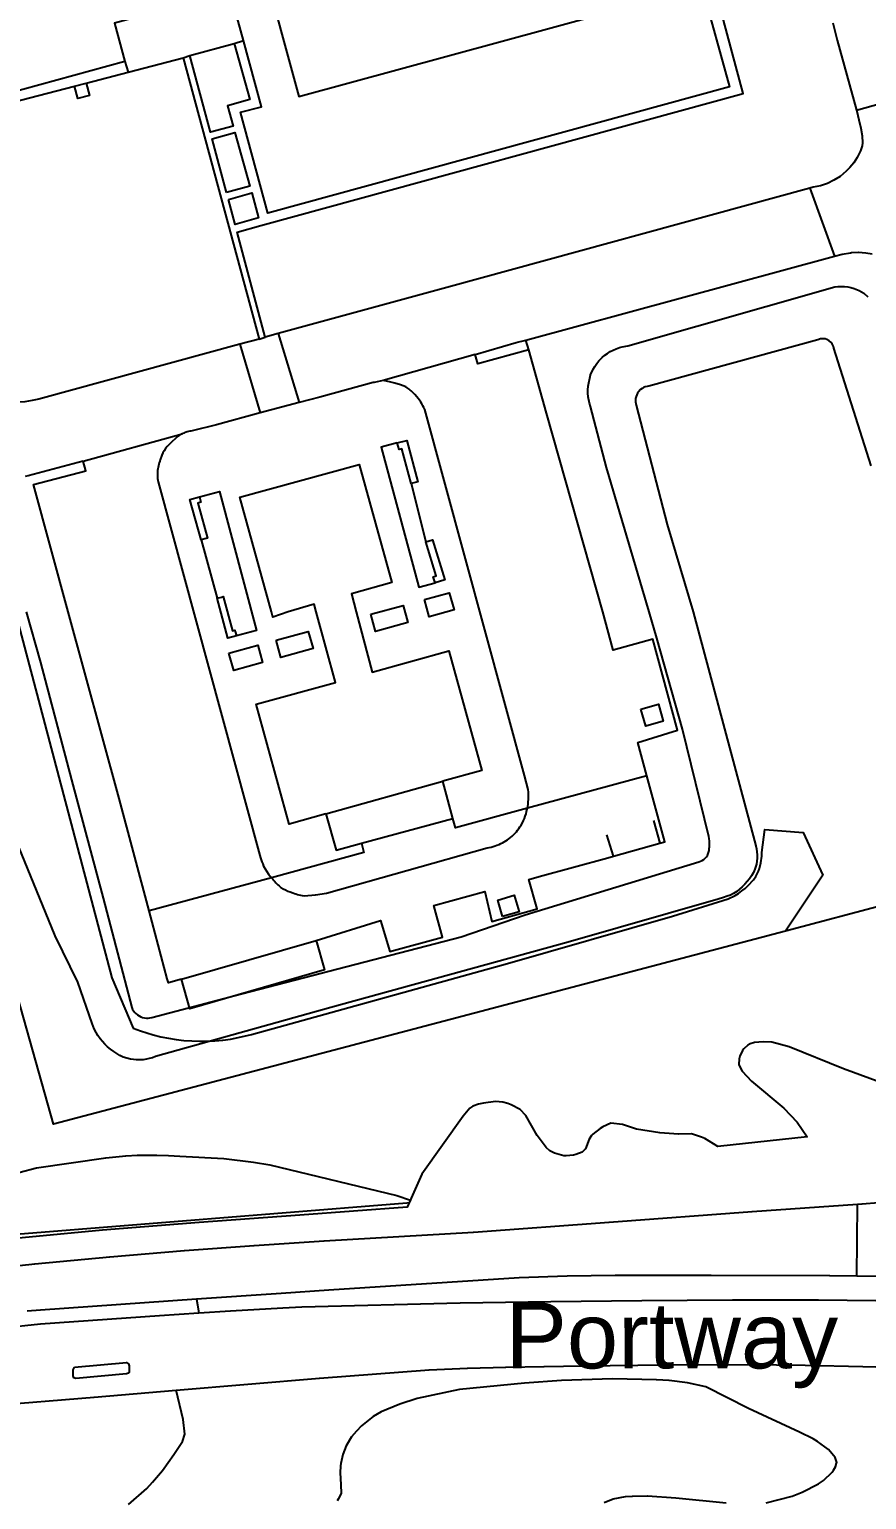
# Model space of a CAD drawing. Header units: millimetres. Extents: x 111502 to 977541, y 8702 to 1044108.
# Drawn here: x 488520.1 to 488647.1, y 240365.3 to 240588.4 of the extents above; entities that cross this region are included whole.
import ezdxf

# ---------------------------------------------------------------- set-up
doc = ezdxf.new("R2010")
doc.units = ezdxf.units.MM
doc.header["$LTSCALE"] = 0.25
doc.linetypes.add('DASHED2', pattern=[9.525, 6.35, -3.175])
doc.layers.add('E HVSS As Laid HV', color=10, linetype='Continuous')
doc.layers.add('X HVSS Site Background', color=8, linetype='Continuous')
doc.styles.add('Arial', font='arial.ttf')

# ---------------------------------------------------------------- blocks, each defined once
blk = doc.blocks.new('OS MAP 060722')
at = {"layer": 'X HVSS Site Background', "flags": 128}
for points in [[(-199.63, 1509.64), (-260.83, 1492.94), (-260.83, 1492.94), (-249.63, 1451.89), (-249.63, 1451.89), (-188.53, 1468.59)], [(-276.03, 1457.19), (-294.08, 1452.24), (-294.08, 1452.24), (-299.03, 1470.29), (-299.03, 1470.29), (-280.88, 1475.19)], [(-254.73, 1415.39), (-258.99, 1431.28), (-258.99, 1431.28), (-255.43, 1432.29), (-255.43, 1432.29), (-182.23, 1452.34), (-182.23, 1452.34), (-185.8, 1465.52), (-185.8, 1465.52), (-180.55, 1466.95), (-180.55, 1466.95), (-181.31, 1469.75), (-181.31, 1469.75), (-181.89, 1471.87)], [(-258.06, 1460.4), (-260.08, 1467.79), (-260.08, 1467.79), (-277.63, 1462.99), (-277.63, 1462.99), (-276.03, 1457.19)], [(-188.53, 1468.59), (-184.33, 1453.34), (-184.33, 1453.34), (-254.33, 1434.19), (-254.33, 1434.19), (-258.48, 1449.49), (-258.48, 1449.49), (-255.33, 1450.34), (-255.33, 1450.34), (-258.06, 1460.4)], [(-168.67, 1463.05), (-167.98, 1460.44), (-167.98, 1460.44), (-165.07, 1449.82)], [(-259.48, 1459.94), (-257.08, 1451.44), (-257.08, 1451.44), (-260.48, 1450.49), (-260.48, 1450.49), (-259.62, 1447.4), (-259.62, 1447.4), (-263.06, 1446.48), (-263.06, 1446.48), (-266.18, 1458.09)], [(-266.18, 1458.09), (-259.48, 1459.94)], [(-259.48, 1459.94), (-258.06, 1460.4)], [(-276.03, 1457.19), (-275.55, 1455.57)], [(-275.55, 1455.57), (-267.18, 1457.74)], [(-267.18, 1457.74), (-266.18, 1458.09)], [(-267.18, 1457.74), (-255.68, 1415.09)], [(-281.9, 1453.93), (-275.55, 1455.57)], [(-309.28, 1446.84), (-283.66, 1453.47)], [(-281.9, 1453.93), (-281.41, 1452.06), (-281.41, 1452.06), (-283.18, 1451.6), (-283.18, 1451.6), (-283.66, 1453.47)], [(-283.66, 1453.47), (-281.9, 1453.93)], [(-165.07, 1449.82), (-154.39, 1452.8)], [(-165.07, 1449.82), (-165.03, 1449.64), (-165.03, 1449.64), (-164.68, 1448.34), (-164.68, 1448.34), (-164.38, 1447.09), (-164.38, 1447.09), (-164.18, 1445.94), (-164.18, 1445.94), (-164.13, 1444.84), (-164.13, 1444.84), (-164.18, 1444.39), (-164.18, 1444.39), (-164.43, 1443.64), (-164.43, 1443.64), (-164.93, 1442.64), (-164.93, 1442.64), (-165.48, 1441.84), (-165.48, 1441.84), (-166.08, 1441.09), (-166.08, 1441.09), (-166.63, 1440.54), (-166.63, 1440.54), (-167.53, 1439.74), (-167.53, 1439.74), (-168.48, 1439.19), (-168.48, 1439.19), (-169.48, 1438.69), (-169.48, 1438.69), (-170.53, 1438.34), (-170.53, 1438.34), (-171.63, 1438.14), (-171.63, 1438.14), (-172.15, 1438)], [(-260.6, 1437.3), (-262.79, 1445.47), (-262.79, 1445.47), (-259.34, 1446.4), (-259.34, 1446.4), (-257.09, 1438.28), (-257.09, 1438.28), (-260.6, 1437.3)], [(-260.33, 1436.28), (-256.8, 1437.26), (-256.8, 1437.26), (-255.75, 1433.47), (-255.75, 1433.47), (-259.31, 1432.47), (-259.31, 1432.47), (-260.33, 1436.28)], [(-172.15, 1438), (-227.18, 1422.89), (-227.18, 1422.89), (-252.79, 1415.92)], [(-172.15, 1438), (-168.38, 1427.64)], [(-215.2, 1414.94), (-168.38, 1427.64)], [(-168.38, 1427.64), (-167.23, 1427.99), (-167.23, 1427.99), (-165.98, 1428.19), (-165.98, 1428.19), (-165.83, 1428.24), (-165.83, 1428.24), (-164.73, 1428.29), (-164.73, 1428.29), (-163.63, 1428.19), (-163.63, 1428.19), (-162.68, 1428.04)], [(-291.03, 1373.69), (-288.83, 1366.04), (-288.83, 1366.04), (-284.13, 1348.19), (-284.13, 1348.19), (-279.33, 1330.24), (-279.33, 1330.24), (-274.98, 1313.69), (-274.98, 1313.69), (-274.88, 1313.39), (-274.88, 1313.39), (-274.73, 1313.19), (-274.73, 1313.19), (-274.53, 1312.94), (-274.53, 1312.94), (-274.38, 1312.74), (-274.38, 1312.74), (-274.13, 1312.54), (-274.13, 1312.54), (-273.63, 1312.24), (-273.63, 1312.24), (-273.38, 1312.14), (-273.38, 1312.14), (-272.78, 1312.04), (-272.78, 1312.04), (-272.48, 1312.04), (-272.48, 1312.04), (-272.23, 1312.09), (-272.23, 1312.09), (-271.93, 1312.14), (-271.93, 1312.14), (-258.33, 1315.74), (-258.33, 1315.74), (-225.03, 1324.39), (-225.03, 1324.39), (-215.33, 1327.74), (-215.33, 1327.74), (-188.98, 1335.79), (-188.98, 1335.79), (-188.48, 1335.99), (-188.48, 1335.99), (-188.23, 1336.14), (-188.23, 1336.14), (-187.83, 1336.54), (-187.83, 1336.54), (-187.68, 1336.74), (-187.68, 1336.74), (-187.38, 1337.49), (-187.38, 1337.49), (-187.38, 1337.79), (-187.38, 1337.79), (-187.33, 1338.04), (-187.33, 1338.04), (-187.33, 1338.89), (-187.33, 1338.89), (-187.38, 1339.29), (-187.38, 1339.29), (-187.48, 1339.64), (-187.48, 1339.64), (-191.43, 1355.89), (-191.43, 1355.89), (-195.33, 1369.69), (-195.33, 1369.69), (-196.53, 1373.69), (-196.53, 1373.69), (-202.98, 1395.59), (-202.98, 1395.59), (-205.43, 1404.84), (-205.43, 1404.84), (-205.58, 1405.34), (-205.58, 1405.34), (-205.78, 1406.34), (-205.78, 1406.34), (-205.83, 1406.89), (-205.83, 1406.89), (-205.83, 1407.39), (-205.83, 1407.39), (-205.78, 1407.94), (-205.78, 1407.94), (-205.68, 1408.44), (-205.68, 1408.44), (-205.53, 1409.14), (-205.53, 1409.14), (-205.38, 1409.64), (-205.38, 1409.64), (-204.98, 1410.54), (-204.98, 1410.54), (-204.73, 1410.94), (-204.73, 1410.94), (-204.43, 1411.39), (-204.43, 1411.39), (-204.13, 1411.79), (-204.13, 1411.79), (-203.63, 1412.29), (-203.63, 1412.29), (-203.23, 1412.64), (-203.23, 1412.64), (-202.83, 1412.89), (-202.83, 1412.89), (-202.43, 1413.19), (-202.43, 1413.19), (-201.53, 1413.59), (-201.53, 1413.59), (-201.03, 1413.79), (-201.03, 1413.79), (-200.58, 1413.89), (-200.58, 1413.89), (-199.73, 1414.04), (-199.73, 1414.04), (-168.33, 1422.99), (-168.33, 1422.99), (-167.83, 1423.04), (-167.83, 1423.04), (-166.88, 1423.04), (-166.88, 1423.04), (-166.38, 1422.99), (-166.38, 1422.99), (-165.93, 1422.89), (-165.93, 1422.89), (-165.43, 1422.74), (-165.43, 1422.74), (-164.63, 1422.44), (-164.63, 1422.44), (-163.93, 1422.04), (-163.93, 1422.04), (-163.33, 1421.49)], [(-162.83, 1395.84), (-168.48, 1413.69), (-168.48, 1413.69), (-168.53, 1413.94), (-168.53, 1413.94), (-168.73, 1414.34), (-168.73, 1414.34), (-168.88, 1414.54), (-168.88, 1414.54), (-169.18, 1414.84), (-169.18, 1414.84), (-169.58, 1415.04), (-169.58, 1415.04), (-169.83, 1415.14), (-169.83, 1415.14), (-170.53, 1415.14), (-170.53, 1415.14), (-170.93, 1414.99), (-170.93, 1414.99), (-196.58, 1407.94), (-196.58, 1407.94), (-196.83, 1407.89), (-196.83, 1407.89), (-197.13, 1407.84), (-197.13, 1407.84), (-197.38, 1407.74), (-197.38, 1407.74), (-197.58, 1407.59), (-197.58, 1407.59), (-197.83, 1407.44), (-197.83, 1407.44), (-198.13, 1407.09), (-198.13, 1407.09), (-198.28, 1406.89), (-198.28, 1406.89), (-198.48, 1406.39), (-198.48, 1406.39), (-198.58, 1406.09), (-198.58, 1406.09), (-198.58, 1405.54), (-198.58, 1405.54), (-198.48, 1405.04), (-198.48, 1405.04), (-193.78, 1386.94), (-193.78, 1386.94), (-189.83, 1373.69), (-189.83, 1373.69), (-180.33, 1338.19), (-180.33, 1338.19), (-180.23, 1337.74), (-180.23, 1337.74), (-180.13, 1336.84), (-180.13, 1336.84), (-180.13, 1336.34), (-180.13, 1336.34), (-180.23, 1335.44), (-180.23, 1335.44), (-180.48, 1334.64), (-180.48, 1334.64), (-180.68, 1334.14), (-180.68, 1334.14), (-180.98, 1333.64), (-180.98, 1333.64), (-181.28, 1333.19), (-181.28, 1333.19), (-181.98, 1332.39), (-181.98, 1332.39), (-182.38, 1331.99), (-182.38, 1331.99), (-182.78, 1331.64), (-182.78, 1331.64), (-183.23, 1331.29), (-183.23, 1331.29), (-183.73, 1330.99), (-183.73, 1330.99), (-184.18, 1330.74), (-184.18, 1330.74), (-184.68, 1330.54), (-184.68, 1330.54), (-185.23, 1330.34), (-185.23, 1330.34), (-186.03, 1330.09), (-186.03, 1330.09), (-208.78, 1323.59), (-208.78, 1323.59), (-244.78, 1313.69), (-244.78, 1313.69), (-271.38, 1306.24), (-271.38, 1306.24), (-271.83, 1306.04), (-271.83, 1306.04), (-272.33, 1305.94), (-272.33, 1305.94), (-272.78, 1305.84), (-272.78, 1305.84), (-273.28, 1305.74), (-273.28, 1305.74), (-274.28, 1305.74), (-274.28, 1305.74), (-275.18, 1305.84), (-275.18, 1305.84), (-276.28, 1306.14), (-276.28, 1306.14), (-276.78, 1306.39), (-276.78, 1306.39), (-277.28, 1306.69), (-277.28, 1306.69), (-277.73, 1306.99), (-277.73, 1306.99), (-278.23, 1307.34), (-278.23, 1307.34), (-278.68, 1307.69), (-278.68, 1307.69), (-279.08, 1308.09), (-279.08, 1308.09), (-279.43, 1308.49), (-279.43, 1308.49), (-279.78, 1308.94), (-279.78, 1308.94), (-280.13, 1309.44), (-280.13, 1309.44), (-280.38, 1309.89), (-280.38, 1309.89), (-280.68, 1310.44), (-280.68, 1310.44), (-280.98, 1311.24), (-280.98, 1311.24), (-283.18, 1317.54), (-283.18, 1317.54), (-286.63, 1324.54), (-286.63, 1324.54), (-292.18, 1338.14)], [(-258.6, 1414.3), (-289.08, 1405.99), (-289.08, 1405.99), (-290.08, 1405.74), (-290.08, 1405.74), (-291.23, 1405.54), (-291.23, 1405.54), (-292.43, 1405.49), (-292.43, 1405.49), (-293.43, 1405.54), (-293.43, 1405.54), (-294.63, 1405.69), (-294.63, 1405.69), (-294.84, 1405.76)], [(-255.68, 1415.09), (-258.6, 1414.3)], [(-258.6, 1414.3), (-255.52, 1403.87)], [(-255.68, 1415.09), (-254.73, 1415.39)], [(-252.79, 1415.92), (-254.73, 1415.39)], [(-252.79, 1415.92), (-249.6, 1405.45)], [(-222.88, 1412.74), (-216.68, 1414.54), (-216.68, 1414.54), (-215.2, 1414.94)], [(-214.78, 1413.44), (-215.2, 1414.94)], [(-222.88, 1412.74), (-236.86, 1408.81)], [(-214.78, 1413.44), (-222.48, 1411.34), (-222.48, 1411.34), (-222.88, 1412.74)], [(-196.85, 1348.82), (-198.23, 1353.89), (-198.23, 1353.89), (-192.23, 1355.74), (-192.23, 1355.74), (-195.93, 1369.54), (-195.93, 1369.54), (-201.98, 1367.89), (-201.98, 1367.89), (-203.53, 1373.69), (-203.53, 1373.69), (-212.08, 1403.84), (-212.08, 1403.84), (-214.78, 1413.44)], [(-236.86, 1408.81), (-238.23, 1408.49), (-238.23, 1408.49), (-238.38, 1408.49), (-238.38, 1408.49), (-246.48, 1406.29), (-246.48, 1406.29), (-249.6, 1405.45)], [(-214.98, 1343.91), (-214.93, 1344.16), (-214.93, 1344.16), (-214.88, 1344.52), (-214.88, 1344.52), (-214.84, 1344.89), (-214.84, 1344.89), (-214.81, 1345.25), (-214.81, 1345.25), (-214.8, 1345.62), (-214.8, 1345.62), (-214.81, 1345.99), (-214.81, 1345.99), (-214.83, 1346.35), (-214.83, 1346.35), (-214.87, 1346.74), (-214.87, 1346.74), (-215.4, 1348.85), (-215.4, 1348.85), (-230.54, 1404.39), (-230.54, 1404.39), (-230.68, 1404.69), (-230.68, 1404.69), (-230.82, 1404.98), (-230.82, 1404.98), (-230.98, 1405.26), (-230.98, 1405.26), (-231.15, 1405.53), (-231.15, 1405.53), (-231.34, 1405.8), (-231.34, 1405.8), (-231.53, 1406.06), (-231.53, 1406.06), (-231.73, 1406.31), (-231.73, 1406.31), (-232.04, 1406.66), (-232.04, 1406.66), (-232.18, 1406.81), (-232.18, 1406.81), (-232.32, 1406.95), (-232.32, 1406.95), (-232.46, 1407.09), (-232.46, 1407.09), (-232.61, 1407.22), (-232.61, 1407.22), (-232.76, 1407.35), (-232.76, 1407.35), (-232.91, 1407.48), (-232.91, 1407.48), (-233.07, 1407.6), (-233.07, 1407.6), (-233.24, 1407.71), (-233.24, 1407.71), (-233.42, 1407.82), (-233.42, 1407.82), (-234.21, 1408.14), (-234.21, 1408.14), (-235.1, 1408.38), (-235.1, 1408.38), (-235.92, 1408.6), (-235.92, 1408.6), (-236.86, 1408.81)], [(-249.6, 1405.45), (-255.52, 1403.87)], [(-255.52, 1403.87), (-262.13, 1402.09), (-262.13, 1402.09), (-265.83, 1401.14), (-265.83, 1401.14), (-266.01, 1401.12), (-266.01, 1401.12), (-266.2, 1401.09), (-266.2, 1401.09), (-266.39, 1401.05), (-266.39, 1401.05), (-266.57, 1401.01), (-266.57, 1401.01), (-266.75, 1400.95), (-266.75, 1400.95), (-266.93, 1400.89), (-266.93, 1400.89), (-267.1, 1400.83), (-267.1, 1400.83), (-267.35, 1400.72)], [(-282.38, 1396.54), (-267.35, 1400.72)], [(-267.35, 1400.72), (-267.73, 1400.51), (-267.73, 1400.51), (-268.08, 1400.25), (-268.08, 1400.25), (-268.41, 1399.97), (-268.41, 1399.97), (-268.86, 1399.56), (-268.86, 1399.56), (-269.02, 1399.41), (-269.02, 1399.41), (-269.18, 1399.26), (-269.18, 1399.26), (-269.33, 1399.11), (-269.33, 1399.11), (-269.49, 1398.95), (-269.49, 1398.95), (-269.63, 1398.79), (-269.63, 1398.79), (-269.89, 1398.47), (-269.89, 1398.47), (-270.09, 1398.15), (-270.09, 1398.15), (-270.26, 1397.81), (-270.26, 1397.81), (-270.41, 1397.47), (-270.41, 1397.47), (-270.67, 1396.77), (-270.67, 1396.77), (-270.75, 1396.55), (-270.75, 1396.55), (-270.83, 1396.32), (-270.83, 1396.32), (-270.89, 1396.09), (-270.89, 1396.09), (-270.95, 1395.86), (-270.95, 1395.86), (-271.01, 1395.62), (-271.01, 1395.62), (-271.05, 1395.39), (-271.05, 1395.39), (-271.08, 1395.13), (-271.08, 1395.13), (-271.1, 1394.9), (-271.1, 1394.9), (-271.11, 1394.66), (-271.11, 1394.66), (-271.1, 1394.42), (-271.1, 1394.42), (-271.09, 1394.18), (-271.09, 1394.18), (-271.07, 1393.94), (-271.07, 1393.94), (-271.04, 1393.7), (-271.04, 1393.7), (-270.99, 1393.41), (-270.99, 1393.41), (-255.56, 1336.72), (-255.56, 1336.72), (-255.47, 1336.39), (-255.47, 1336.39), (-255.37, 1336.07), (-255.37, 1336.07), (-255.25, 1335.76), (-255.25, 1335.76), (-255.13, 1335.45), (-255.13, 1335.45), (-254.99, 1335.14), (-254.99, 1335.14), (-254.76, 1334.72), (-254.76, 1334.72), (-254.51, 1334.31), (-254.51, 1334.31), (-254.24, 1333.92), (-254.24, 1333.92), (-253.81, 1333.37)], [(-234.71, 1399.33), (-237.16, 1398.66), (-237.16, 1398.66), (-231.45, 1377.44), (-231.45, 1377.44), (-228.99, 1378.1)], [(-234.71, 1399.33), (-233.28, 1399.71), (-233.28, 1399.71), (-231.6, 1393.45), (-231.6, 1393.45), (-232.61, 1393.18)], [(-232.61, 1393.18), (-234.03, 1398.44), (-234.03, 1398.44), (-234.44, 1398.33), (-234.44, 1398.33), (-234.71, 1399.33)], [(-282.38, 1396.54), (-290.73, 1394.34), (-290.73, 1394.34), (-291.15, 1394.22)], [(-272.36, 1328.34), (-276.88, 1345.39), (-276.88, 1345.39), (-284.63, 1373.69), (-284.63, 1373.69), (-289.88, 1393.04), (-289.88, 1393.04), (-281.98, 1395.09), (-281.98, 1395.09), (-282.38, 1396.54)], [(-245.53, 1343.04), (-251.13, 1341.49), (-251.13, 1341.49), (-256.13, 1359.69), (-256.13, 1359.69), (-244.08, 1362.99), (-244.08, 1362.99), (-247.03, 1373.69), (-247.03, 1373.69), (-247.33, 1374.84), (-247.33, 1374.84), (-251.28, 1373.69), (-251.28, 1373.69), (-253.58, 1372.89), (-253.58, 1372.89), (-253.8, 1373.69), (-253.8, 1373.69), (-258.58, 1391.09), (-258.58, 1391.09), (-240.48, 1396.04), (-240.48, 1396.04), (-235.53, 1378.14), (-235.53, 1378.14), (-241.68, 1376.44), (-241.68, 1376.44), (-240.93, 1373.69), (-240.93, 1373.69), (-238.53, 1364.54), (-238.53, 1364.54), (-226.88, 1367.79), (-226.88, 1367.79), (-221.88, 1349.64), (-221.88, 1349.64), (-227.78, 1347.99)], [(-264.74, 1391.13), (-261.7, 1391.95), (-261.7, 1391.95), (-256.07, 1370.89), (-256.07, 1370.89), (-259.11, 1370.08)], [(-232.61, 1393.18), (-230.39, 1384.3)], [(-264.48, 1384.61), (-266.18, 1390.73), (-266.18, 1390.73), (-264.74, 1391.13)], [(-264.74, 1391.13), (-264.52, 1390.33), (-264.52, 1390.33), (-264.96, 1390.21), (-264.96, 1390.21), (-264.85, 1389.84), (-264.85, 1389.84), (-263.48, 1384.89), (-263.48, 1384.89), (-263.71, 1384.82), (-263.71, 1384.82), (-264.48, 1384.61)], [(-292.68, 1373.69), (-278.03, 1318.19), (-278.03, 1318.19), (-274.78, 1310.54), (-274.78, 1310.54), (-273.68, 1310.14), (-273.68, 1310.14), (-271.73, 1309.54), (-271.73, 1309.54), (-270.58, 1309.24), (-270.58, 1309.24), (-268.28, 1308.84), (-268.28, 1308.84), (-267.08, 1308.69), (-267.08, 1308.69), (-265.88, 1308.64), (-265.88, 1308.64), (-264.73, 1308.59), (-264.73, 1308.59), (-263.53, 1308.59), (-263.53, 1308.59), (-262.38, 1308.64), (-262.38, 1308.64), (-261.18, 1308.74), (-261.18, 1308.74), (-260.03, 1308.89), (-260.03, 1308.89), (-258.83, 1309.14), (-258.83, 1309.14), (-256.83, 1309.59), (-256.83, 1309.59), (-217.98, 1320.34), (-217.98, 1320.34), (-192.98, 1327.54), (-192.98, 1327.54), (-184.53, 1330.14), (-184.53, 1330.14), (-183.48, 1330.69), (-183.48, 1330.69), (-182.93, 1330.99), (-182.93, 1330.99), (-182.43, 1331.39), (-182.43, 1331.39), (-181.93, 1331.74), (-181.93, 1331.74), (-181.48, 1332.19), (-181.48, 1332.19), (-180.68, 1333.04), (-180.68, 1333.04), (-180.33, 1333.54), (-180.33, 1333.54), (-179.93, 1334.34), (-179.93, 1334.34), (-179.78, 1334.74), (-179.78, 1334.74), (-179.58, 1335.64), (-179.58, 1335.64), (-179.43, 1336.64), (-179.43, 1336.64), (-179.43, 1337.19), (-179.43, 1337.19), (-178.94, 1340.66), (-178.94, 1340.66), (-173.15, 1340.2), (-173.15, 1340.2), (-170.18, 1333.77), (-170.18, 1333.77), (-175.81, 1325.26)], [(-264.48, 1384.61), (-262.02, 1375.77)], [(-230.39, 1384.3), (-229.36, 1384.61), (-229.36, 1384.61), (-227.51, 1378.56), (-227.51, 1378.56), (-228.99, 1378.1)], [(-228.99, 1378.1), (-229.27, 1379.02), (-229.27, 1379.02), (-228.82, 1379.16), (-228.82, 1379.16), (-230.39, 1384.3)], [(-230.61, 1375.55), (-226.82, 1376.59), (-226.82, 1376.59), (-226.11, 1373.98), (-226.11, 1373.98), (-229.9, 1372.95), (-229.9, 1372.95), (-230.61, 1375.55)], [(-262.02, 1375.77), (-261.37, 1375.94), (-261.37, 1375.94), (-261.11, 1376.01), (-261.11, 1376.01), (-259.72, 1370.83), (-259.72, 1370.83), (-259.34, 1370.93), (-259.34, 1370.93), (-259.29, 1370.74), (-259.29, 1370.74), (-259.11, 1370.08)], [(-259.11, 1370.08), (-260.4, 1369.73), (-260.4, 1369.73), (-262.02, 1375.77)], [(-238.71, 1373.33), (-233.81, 1374.67), (-233.81, 1374.67), (-233.09, 1372.07), (-233.09, 1372.07), (-238, 1370.72), (-238, 1370.72), (-238.71, 1373.33)], [(-175.81, 1325.26), (-286.88, 1295.99), (-286.88, 1295.99), (-303.08, 1353.54), (-303.08, 1353.54), (-308.23, 1372.04), (-308.23, 1372.04), (-310.58, 1371.42), (-310.58, 1371.42), (-328.63, 1366.84), (-328.63, 1366.84), (-344.93, 1362.79), (-344.93, 1362.79), (-358.98, 1359.19), (-358.98, 1359.19), (-385.13, 1352.44), (-385.13, 1352.44), (-395.93, 1349.69), (-395.93, 1349.69), (-396.68, 1352.34), (-396.68, 1352.34), (-399.53, 1361.99)], [(-253.08, 1369.39), (-248.21, 1370.72), (-248.21, 1370.72), (-247.49, 1368.12), (-247.49, 1368.12), (-252.37, 1366.78), (-252.37, 1366.78), (-253.08, 1369.39)], [(-260.25, 1367.42), (-255.88, 1368.62), (-255.88, 1368.62), (-255.16, 1366.01), (-255.16, 1366.01), (-259.53, 1364.81), (-259.53, 1364.81), (-260.25, 1367.42)], [(-159.02, 1301.41), (-167.03, 1304.36), (-167.03, 1304.36), (-175.25, 1307.72), (-175.25, 1307.72), (-177.9, 1308.39), (-177.9, 1308.39), (-179.2, 1308.48), (-179.2, 1308.48), (-180.55, 1308.36), (-180.55, 1308.36), (-181.2, 1308.14), (-181.2, 1308.14), (-181.52, 1307.96), (-181.52, 1307.96), (-182.16, 1307.41), (-182.16, 1307.41), (-182.35, 1307.16), (-182.35, 1307.16), (-182.76, 1306.28), (-182.76, 1306.28), (-182.86, 1305.89), (-182.86, 1305.89), (-182.9, 1305.05), (-182.9, 1305.05), (-182.88, 1304.95), (-182.88, 1304.95), (-182.38, 1303.99), (-182.38, 1303.99), (-180.98, 1302.51), (-180.98, 1302.51), (-176.08, 1298.39), (-176.08, 1298.39), (-174.04, 1296.26), (-174.04, 1296.26), (-172.54, 1294.04), (-172.54, 1294.04), (-186.09, 1292.6), (-186.09, 1292.6), (-188.08, 1293.78), (-188.08, 1293.78), (-188.55, 1293.99), (-188.55, 1293.99), (-190.1, 1294.53), (-190.1, 1294.53), (-192.06, 1294.47), (-192.06, 1294.47), (-194.88, 1294.65), (-194.88, 1294.65), (-198.43, 1295.2), (-198.43, 1295.2), (-200.55, 1295.93), (-200.55, 1295.93), (-202.3, 1296.1), (-202.3, 1296.1), (-203.53, 1295.58), (-203.53, 1295.58), (-203.96, 1295.33), (-203.96, 1295.33), (-205.04, 1294.47), (-205.04, 1294.47), (-205.23, 1294.27), (-205.23, 1294.27), (-205.59, 1293.7), (-205.59, 1293.7), (-206.16, 1292.25), (-206.16, 1292.25), (-206.67, 1291.72), (-206.67, 1291.72), (-207.65, 1291.35), (-207.65, 1291.35), (-207.98, 1291.27), (-207.98, 1291.27), (-209.12, 1291.16), (-209.12, 1291.16), (-209.43, 1291.18), (-209.43, 1291.18), (-210.89, 1291.58), (-210.89, 1291.58), (-211.56, 1291.94), (-211.56, 1291.94), (-212.12, 1292.41), (-212.12, 1292.41), (-213.5, 1294.25), (-213.5, 1294.25), (-215.21, 1297.27), (-215.21, 1297.27), (-216.09, 1298.19), (-216.09, 1298.19), (-217.46, 1298.93), (-217.46, 1298.93), (-217.96, 1299.11), (-217.96, 1299.11), (-218.71, 1299.3), (-218.71, 1299.3), (-219.83, 1299.42), (-219.83, 1299.42), (-221.65, 1299.17), (-221.65, 1299.17), (-222.38, 1299.02), (-222.38, 1299.02), (-223.23, 1298.71), (-223.23, 1298.71), (-223.72, 1298.38), (-223.72, 1298.38), (-224.73, 1297.18), (-224.73, 1297.18), (-230.98, 1288.39), (-230.98, 1288.39), (-233.23, 1283.39), (-233.23, 1283.39), (-249.48, 1282.19), (-249.48, 1282.19), (-264.78, 1281.04), (-264.78, 1281.04), (-279.43, 1279.89), (-279.43, 1279.89), (-293.73, 1278.54)], [(-197.78, 1358.94), (-195.08, 1359.69), (-195.08, 1359.69), (-194.38, 1357.09), (-194.38, 1357.09), (-197.03, 1356.34), (-197.03, 1356.34), (-197.78, 1358.94)], [(-245.53, 1343.04), (-227.78, 1347.99)], [(-226.28, 1342.34), (-227.78, 1347.99)], [(-196.85, 1348.82), (-214.98, 1343.91)], [(-194.87, 1338.59), (-194.13, 1338.79), (-194.13, 1338.79), (-196.85, 1348.82)], [(-253.81, 1333.37), (-253.75, 1333.3), (-253.75, 1333.3), (-253.6, 1333.12), (-253.6, 1333.12), (-253.45, 1332.94), (-253.45, 1332.94), (-253.3, 1332.77), (-253.3, 1332.77), (-253.15, 1332.6), (-253.15, 1332.6), (-252.99, 1332.43), (-252.99, 1332.43), (-252.83, 1332.27), (-252.83, 1332.27), (-252.65, 1332.12), (-252.65, 1332.12), (-252.36, 1331.89), (-252.36, 1331.89), (-252.03, 1331.68), (-252.03, 1331.68), (-251.68, 1331.5), (-251.68, 1331.5), (-251.33, 1331.34), (-251.33, 1331.34), (-250.96, 1331.2), (-250.96, 1331.2), (-250.54, 1331.05), (-250.54, 1331.05), (-250.31, 1330.97), (-250.31, 1330.97), (-250.09, 1330.9), (-250.09, 1330.9), (-249.86, 1330.83), (-249.86, 1330.83), (-249.63, 1330.77), (-249.63, 1330.77), (-249.39, 1330.72), (-249.39, 1330.72), (-249.16, 1330.68), (-249.16, 1330.68), (-248.85, 1330.64), (-248.85, 1330.64), (-247.1, 1330.76), (-247.1, 1330.76), (-245.46, 1331), (-245.46, 1331), (-221.06, 1337.89), (-221.06, 1337.89), (-220.76, 1337.95), (-220.76, 1337.95), (-220.46, 1338.01), (-220.46, 1338.01), (-220.17, 1338.09), (-220.17, 1338.09), (-219.88, 1338.18), (-219.88, 1338.18), (-219.59, 1338.28), (-219.59, 1338.28), (-219.28, 1338.41), (-219.28, 1338.41), (-219.01, 1338.53), (-219.01, 1338.53), (-218.75, 1338.65), (-218.75, 1338.65), (-218.5, 1338.79), (-218.5, 1338.79), (-218.25, 1338.94), (-218.25, 1338.94), (-218.01, 1339.1), (-218.01, 1339.1), (-217.77, 1339.27), (-217.77, 1339.27), (-217.54, 1339.45), (-217.54, 1339.45), (-217.3, 1339.66), (-217.3, 1339.66), (-217.07, 1339.87), (-217.07, 1339.87), (-216.86, 1340.09), (-216.86, 1340.09), (-216.65, 1340.32), (-216.65, 1340.32), (-216.46, 1340.56), (-216.46, 1340.56), (-216.27, 1340.81), (-216.27, 1340.81), (-216.1, 1341.07), (-216.1, 1341.07), (-215.93, 1341.33), (-215.93, 1341.33), (-215.73, 1341.69), (-215.73, 1341.69), (-215.57, 1342.02), (-215.57, 1342.02), (-215.42, 1342.36), (-215.42, 1342.36), (-215.3, 1342.7), (-215.3, 1342.7), (-215.18, 1343.05), (-215.18, 1343.05), (-215.09, 1343.4), (-215.09, 1343.4), (-215.01, 1343.76), (-215.01, 1343.76), (-214.98, 1343.91)], [(-245.53, 1343.04), (-243.98, 1337.54), (-243.98, 1337.54), (-240.15, 1338.58)], [(-214.98, 1343.91), (-225.9, 1340.95), (-225.9, 1340.95), (-226.28, 1342.34)], [(-240.15, 1338.58), (-226.28, 1342.34)], [(-195.84, 1342.03), (-194.87, 1338.59)], [(-240.15, 1338.58), (-239.77, 1337.18), (-239.77, 1337.18), (-253.81, 1333.37)], [(-201.94, 1336.63), (-202.91, 1339.87)], [(-201.94, 1336.63), (-194.87, 1338.59)], [(-247.03, 1323.84), (-237.28, 1326.89), (-237.28, 1326.89), (-235.83, 1322.19), (-235.83, 1322.19), (-227.85, 1324.35), (-227.85, 1324.35), (-229.15, 1329.13), (-229.15, 1329.13), (-221.41, 1331.25), (-221.41, 1331.25), (-220.36, 1326.74), (-220.36, 1326.74), (-213.5, 1328.62), (-213.5, 1328.62), (-213.51, 1328.64), (-213.51, 1328.64), (-214.77, 1333.08), (-214.77, 1333.08), (-213.17, 1333.53), (-213.17, 1333.53), (-202.8, 1336.39), (-202.8, 1336.39), (-201.94, 1336.63)], [(-253.81, 1333.37), (-272.36, 1328.34)], [(-218.74, 1327.46), (-219.48, 1329.98), (-219.48, 1329.98), (-216.97, 1330.71), (-216.97, 1330.71), (-216.24, 1328.19), (-216.24, 1328.19), (-218.74, 1327.46)], [(-160.18, 1329.38), (-175.81, 1325.26)], [(-267.46, 1317.96), (-269.4, 1317.42), (-269.4, 1317.42), (-269.63, 1318.04), (-269.63, 1318.04), (-272.36, 1328.34)], [(-247.03, 1323.84), (-245.74, 1319.37), (-245.74, 1319.37), (-266.17, 1313.48), (-266.17, 1313.48), (-267.46, 1317.96)], [(-267.46, 1317.96), (-247.03, 1323.84)], [(-292.13, 1288.64), (-289.43, 1289.34), (-289.43, 1289.34), (-278.93, 1290.89), (-278.93, 1290.89), (-275.88, 1291.19), (-275.88, 1291.19), (-274.13, 1291.29), (-274.13, 1291.29), (-271.18, 1291.29), (-271.18, 1291.29), (-269.43, 1291.24), (-269.43, 1291.24), (-267.68, 1291.14), (-267.68, 1291.14), (-261.03, 1290.74), (-261.03, 1290.74), (-256.53, 1290.19), (-256.53, 1290.19), (-254.03, 1289.79), (-254.03, 1289.79), (-234.78, 1285.14), (-234.78, 1285.14), (-232.73, 1284.44), (-232.73, 1284.44), (-232.93, 1284.04)], [(-164.91, 1283.82), (-164.18, 1283.87), (-164.18, 1283.87), (-151.82, 1284.89), (-151.82, 1284.89), (-146.05, 1285.75)], [(-301.85, 1273.46), (-289.68, 1274.77), (-289.68, 1274.77), (-278.34, 1275.83), (-278.34, 1275.83), (-266.99, 1276.79), (-266.99, 1276.79), (-256.41, 1277.58), (-256.41, 1277.58), (-245.82, 1278.29), (-245.82, 1278.29), (-223.13, 1279.61), (-223.13, 1279.61), (-202.57, 1281.1), (-202.57, 1281.1), (-180.89, 1282.71), (-180.89, 1282.71), (-164.91, 1283.82)], [(-232.93, 1284.04), (-233.28, 1283.99), (-233.28, 1283.99), (-293.78, 1279.14), (-293.78, 1279.14), (-308.18, 1277.54), (-308.18, 1277.54), (-310.58, 1277.39), (-310.58, 1277.39), (-333.18, 1274.14)], [(-164.98, 1272.91), (-164.91, 1283.82)], [(-164.98, 1272.91), (-169.08, 1272.94), (-169.08, 1272.94), (-187.12, 1273), (-187.12, 1273), (-194.39, 1273.03), (-194.39, 1273.03), (-201.67, 1273.03), (-201.67, 1273.03), (-208.94, 1272.92), (-208.94, 1272.92), (-216.21, 1272.65), (-216.21, 1272.65), (-245.08, 1270.77), (-245.08, 1270.77), (-252.33, 1270.28), (-252.33, 1270.28), (-265.18, 1269.4)], [(-136.07, 1272.6), (-137.04, 1272.62), (-137.04, 1272.62), (-151.03, 1272.81), (-151.03, 1272.81), (-164.98, 1272.91)], [(-265.18, 1269.4), (-288.85, 1267.77), (-288.85, 1267.77), (-290.86, 1267.58)], [(-265.18, 1269.4), (-265.03, 1268.54), (-265.03, 1268.54), (-264.82, 1267.28)], [(-157.79, 1269.1), (-170.82, 1269.25), (-170.82, 1269.25), (-183.84, 1269.28), (-183.84, 1269.28), (-197.63, 1269.18), (-197.63, 1269.18), (-211.41, 1269.03), (-211.41, 1269.03), (-225.19, 1268.82), (-225.19, 1268.82), (-249.21, 1268.2), (-249.21, 1268.2), (-252.1, 1268.04), (-252.1, 1268.04), (-260, 1267.59), (-260, 1267.59), (-264.82, 1267.28)], [(-264.82, 1267.28), (-270.79, 1266.9), (-270.79, 1266.9), (-288.82, 1265.63), (-288.82, 1265.63), (-294.53, 1265.01)], [(-283.69, 1259.13), (-275.79, 1259.81), (-275.79, 1259.81), (-275.49, 1259.61), (-275.49, 1259.61), (-275.38, 1259.3), (-275.38, 1259.3), (-275.37, 1258.29), (-275.37, 1258.29), (-275.48, 1258.19), (-275.48, 1258.19), (-275.78, 1258.08), (-275.78, 1258.08), (-283.48, 1257.41), (-283.48, 1257.41), (-283.78, 1257.51), (-283.78, 1257.51), (-283.88, 1257.81), (-283.88, 1257.81), (-283.89, 1258.72), (-283.89, 1258.72), (-283.79, 1258.92), (-283.79, 1258.92), (-283.69, 1259.13)], [(-268.24, 1255.61), (-246.52, 1257.46), (-246.52, 1257.46), (-229.9, 1258.71), (-229.9, 1258.71), (-224.08, 1258.96), (-224.08, 1258.96), (-218.25, 1259.12), (-218.25, 1259.12), (-212.42, 1259.22), (-212.42, 1259.22), (-206.59, 1259.3), (-206.59, 1259.3), (-194.08, 1259.45), (-194.08, 1259.45), (-181.56, 1259.49), (-181.56, 1259.49), (-172.84, 1259.4), (-172.84, 1259.4), (-164.12, 1259.22), (-164.12, 1259.22), (-154.14, 1258.93)], [(-203.34, 1238.56), (-201.98, 1239.13), (-201.98, 1239.13), (-200.09, 1239.47), (-200.09, 1239.47), (-199.05, 1239.55), (-199.05, 1239.55), (-196.76, 1239.59), (-196.76, 1239.59), (-192.44, 1239.28), (-192.44, 1239.28), (-184.81, 1238.5)], [(-178.78, 1238.5), (-174.82, 1239.53), (-174.82, 1239.53), (-173.3, 1240.14), (-173.3, 1240.14), (-170.8, 1241.39), (-170.8, 1241.39), (-170.07, 1241.91), (-170.07, 1241.91), (-168.75, 1243.17), (-168.75, 1243.17), (-168.52, 1243.5), (-168.52, 1243.5), (-168.24, 1243.98), (-168.24, 1243.98), (-168.07, 1244.53), (-168.07, 1244.53), (-168.06, 1244.65), (-168.06, 1244.65), (-168.31, 1245.4), (-168.31, 1245.4), (-169.03, 1246.31), (-169.03, 1246.31), (-169.3, 1246.6), (-169.3, 1246.6), (-170.95, 1247.82), (-170.95, 1247.82), (-171.62, 1248.22), (-171.62, 1248.22), (-173.72, 1249.24), (-173.72, 1249.24), (-181.42, 1252.84), (-181.42, 1252.84), (-187.92, 1256.12), (-187.92, 1256.12), (-190.69, 1256.75), (-190.69, 1256.75), (-193.49, 1257.07), (-193.49, 1257.07), (-195.37, 1257.21), (-195.37, 1257.21), (-202.07, 1257.36), (-202.07, 1257.36), (-209.81, 1257.1), (-209.81, 1257.1), (-215.41, 1256.7), (-215.41, 1256.7), (-225.28, 1255.7), (-225.28, 1255.7), (-231.69, 1254.35), (-231.69, 1254.35), (-234.34, 1253.48), (-234.34, 1253.48), (-237.14, 1252.32), (-237.14, 1252.32), (-238.39, 1251.6), (-238.39, 1251.6), (-240.15, 1250.19), (-240.15, 1250.19), (-240.92, 1249.39), (-240.92, 1249.39), (-241.64, 1248.52), (-241.64, 1248.52), (-242.48, 1247.19), (-242.48, 1247.19), (-242.99, 1245.85), (-242.99, 1245.85), (-243.28, 1244.48), (-243.28, 1244.48), (-243.32, 1244.13), (-243.32, 1244.13), (-243.38, 1243.07), (-243.38, 1243.07), (-243.3, 1241.29), (-243.3, 1241.29), (-243.21, 1239.94), (-243.21, 1239.94), (-243.67, 1239.07), (-243.67, 1239.07), (-243.85, 1238.84)], [(-275.51, 1238.26), (-272.73, 1240.71), (-272.73, 1240.71), (-271.86, 1241.65), (-271.86, 1241.65), (-270.33, 1243.45), (-270.33, 1243.45), (-268.62, 1245.87), (-268.62, 1245.87), (-267.3, 1247.84), (-267.3, 1247.84), (-266.94, 1248.94), (-266.94, 1248.94), (-267.19, 1251.18), (-267.19, 1251.18), (-268.24, 1255.61)], [(-329.23, 1250.48), (-323.68, 1251.18), (-323.68, 1251.18), (-314.75, 1252.1), (-314.75, 1252.1), (-310.58, 1252.39), (-310.58, 1252.39), (-308.8, 1252.52), (-308.8, 1252.52), (-302.84, 1252.84), (-302.84, 1252.84), (-296.89, 1253.23), (-296.89, 1253.23), (-280.67, 1254.55), (-280.67, 1254.55), (-268.24, 1255.61)]]:
    blk.add_lwpolyline(points, dxfattribs=at)

msp = doc.modelspace()

# ---------------------------------------------------------------- linework, layer by layer
at = {"lineweight": 0}
msp.add_circle((488727.82, 239008.33), 11388.42, dxfattribs=at)

# ---------------------------------------------------------------- block references
at = {"layer": 'E HVSS As Laid HV', "linetype": 'DASHED2', "lineweight": 0}
msp.add_blockref('OS MAP 060722', (488810.58, 239126.31), dxfattribs=at)

# ---------------------------------------------------------------- texts
at = {"lineweight": 0, "insert": (488592.28, 240395.23), "char_height": 10, "attachment_point": 1, "style": 'Arial'}
msp.add_mtext_dynamic_manual_height_columns('Portway', width=112.67, gutter_width=10, heights=[0], dxfattribs=at)

doc.saveas('drawing.dxf')
